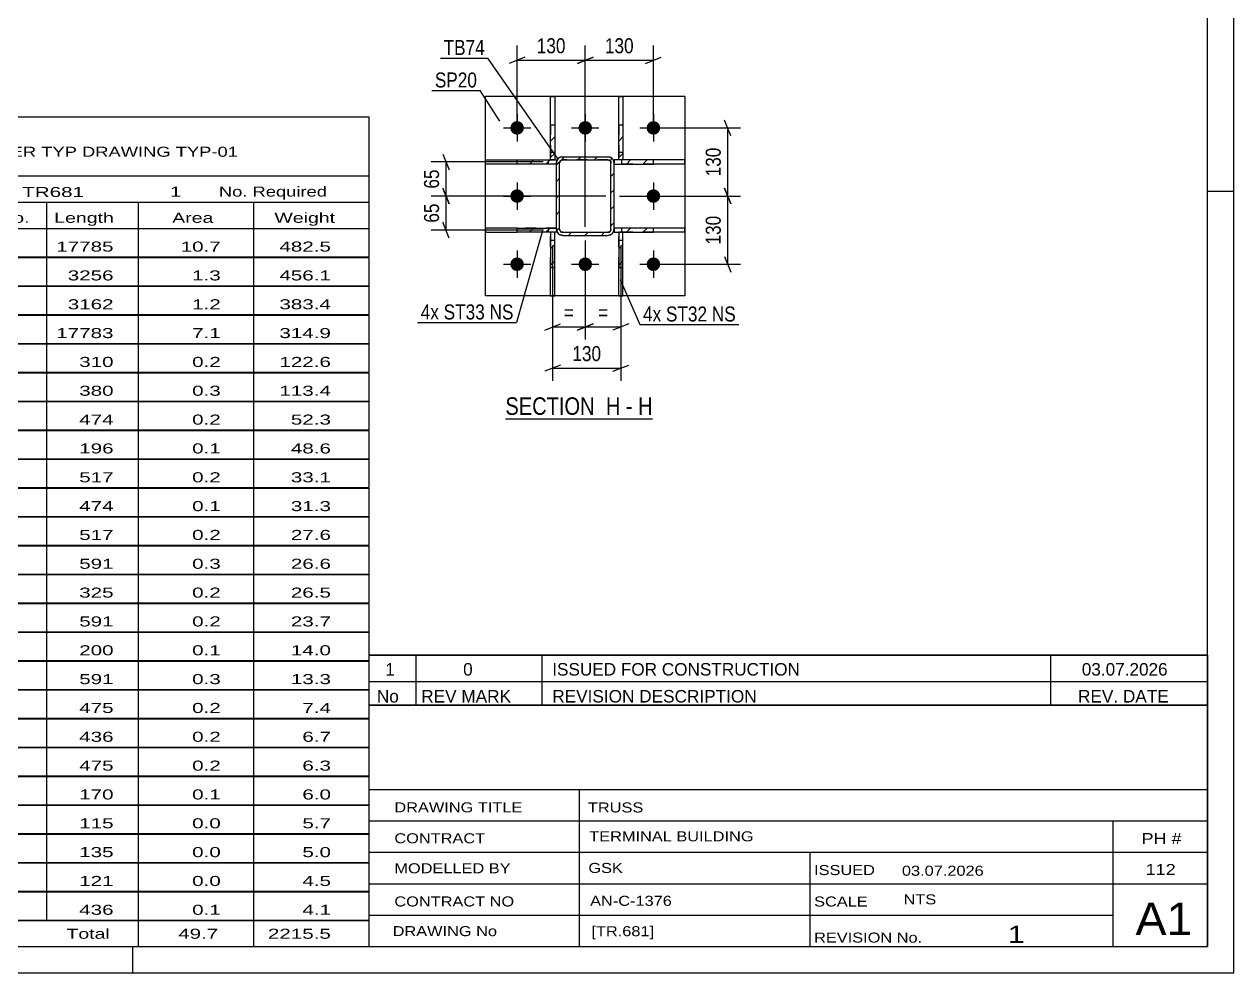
# Model space of a CAD drawing. Header units: millimetres. Extents: x -57 to 784, y -442 to 152.
# Drawn here: x 552.9 to 783.6, y -441.8 to -260.9 of the extents above; entities that cross this region are included whole.
import ezdxf

# ---------------------------------------------------------------- set-up
doc = ezdxf.new("R2010")
doc.units = ezdxf.units.MM
doc.linetypes.add('DXK_LINE_DOT2', pattern=[3.9198, 1.9599, -1.9599])
doc.linetypes.add('DXK_LINE_DOT3', pattern=[5.9187, 2.979, -0.9799, 0.9799, -0.9799])
doc.styles.add('Arial Narrow', font='ARIALN.TTF', dxfattribs={"height": 0.2})

# ---------------------------------------------------------------- blocks, each defined once
blk = doc.blocks.new('Unknown-761523242-32663')
at = {"color": 7, "linetype": 'Continuous'}
for p, q in [((618.59, -381.25), (778.59, -381.25)), ((778.59, -381.25), (618.59, -381.25)), ((618.59, -381.25), (618.59, -386.25)), ((627.59, -381.25), (627.59, -386.25)), ((651.59, -381.25), (651.59, -386.25)), ((748.59, -381.25), (748.59, -386.25)), ((778.59, -381.25), (778.59, -386.25)), ((618.59, -386.25), (778.59, -386.25)), ((618.59, -386.25), (618.59, -390.75)), ((618.59, -386.25), (778.59, -386.25)), ((627.59, -386.25), (627.59, -390.75)), ((651.59, -386.25), (651.59, -390.75)), ((748.59, -386.25), (748.59, -390.75)), ((778.59, -386.25), (778.59, -390.75)), ((778.59, -390.75), (618.59, -390.75))]:
    blk.add_line(p, q, dxfattribs=at)
at = {"color": 7, "linetype": 'Continuous', "style": 'Arial Narrow'}
for s, height, width, p in [('1', 2.39, 1.196471, (621.74, -385.11)), ('0', 2.39, 1.196471, (636.59, -385.11)), ('ISSUED FOR CONSTRUCTION', 2.3861, 1.196471, (653.59, -385.11)), ('03.07.2026', 2.386, 1.196471, (754.59, -385.11)), ('No', 2.386, 1.2, (620.13, -390.25)), ('REV MARK', 2.386, 1.2, (628.59, -390.25)), ('REVISION DESCRIPTION', 2.3861, 1.2, (653.59, -390.25)), ('REV. DATE', 2.386, 1.2, (753.87, -390.25))]:
    blk.add_text(s, height=height, dxfattribs=dict(at, width=width)).set_placement(p)
blk = doc.blocks.new('Unknown-761523242-1114')
at = {"color": 5, "linetype": 'Continuous'}
for p, q in [((783.59, -441.81), (783.59, 152.19)), ((778.59, -436.81), (778.59, 147.19)), ((783.59, -292.81), (778.59, -292.81)), ((-52.41, -436.81), (778.59, -436.81)), ((573.59, -441.81), (573.59, -436.81)), ((-57.41, -441.81), (783.59, -441.81))]:
    blk.add_line(p, q, dxfattribs=at)
blk = doc.blocks.new('Unknown-761523242-32662')
at = {"color": 7, "linetype": 'Continuous'}
for p, q in [((618.59, -390.75), (618.59, -436.81)), ((618.59, -390.75), (778.59, -390.75)), ((778.59, -390.81), (778.59, -436.81)), ((618.59, -406.81), (778.59, -406.81)), ((658.73, -406.81), (658.73, -436.81)), ((618.59, -412.81), (778.59, -412.81)), ((760.59, -436.75), (760.59, -412.75)), ((618.59, -418.81), (778.59, -418.81)), ((702.73, -418.81), (702.73, -436.81)), ((618.59, -424.81), (778.59, -424.81)), ((618.59, -430.81), (760.59, -430.81)), ((618.59, -436.81), (778.59, -436.81))]:
    blk.add_line(p, q, dxfattribs=at)
at = {"color": 7, "style": 'Arial Narrow'}
for s, height, width, p in [('DRAWING TITLE', 1.9089, 1.425378, (623.47, -411.2)), ('TRUSS', 1.909, 1.425378, (660.39, -411.22)), ('CONTRACT', 1.909, 1.425378, (623.47, -417.1)), ('TERMINAL BUILDING', 1.9089, 1.425378, (660.64, -416.73)), ('MODELLED BY', 1.9089, 1.425378, (623.47, -422.82)), ('GSK', 1.909, 1.425378, (660.47, -422.76)), ('ISSUED', 1.909, 1.425378, (703.53, -423.16)), ('03.07.2026', 1.909, 1.425378, (720.28, -423.29)), ('CONTRACT NO', 1.9089, 1.425378, (623.47, -429.15)), ('AN-C-1376', 1.909, 1.425378, (660.81, -429.03)), ('SCALE', 1.909, 1.425378, (703.53, -429.16)), ('A1', 6.204, 1.25, (764.83, -434.61)), ('DRAWING No', 1.909, 1.425378, (623.14, -434.81)), ('[TR.681]', 1.909, 1.425378, (661.05, -434.82)), ('1', 3.34, 1.5, (740.5, -436.13)), ('REVISION No.', 1.9089, 1.425378, (703.53, -436.04))]:
    blk.add_text(s, height=height, dxfattribs=dict(at, width=width)).set_placement(p)
at = {"color": 7, "linetype": 'Continuous', "style": 'Arial Narrow'}
for s, height, width, p in [('PH #', 2.1, 1.42538, (765.99, -417.25)), ('112', 2.1, 1.42538, (766.77, -423.15)), ('NTS', 1.909, 1.425378, (720.59, -428.75))]:
    blk.add_text(s, height=height, dxfattribs=dict(at, width=width)).set_placement(p)
blk = doc.blocks.new('Unknown-761523242-32664')
at = {"color": 7, "linetype": 'Continuous'}
for p, q in [((458.59, -278.56), (618.59, -278.56)), ((458.59, -289.81), (458.59, -278.56)), ((618.59, -278.56), (618.59, -289.81)), ((458.59, -289.81), (618.59, -289.81)), ((458.59, -289.81), (458.59, -294.81)), ((618.59, -289.81), (618.59, -294.81)), ((458.59, -294.81), (618.59, -294.81)), ((458.59, -294.81), (458.59, -299.81)), ((482.59, -294.81), (482.59, -299.81)), ((518.09, -294.81), (518.09, -299.81)), ((544.09, -294.81), (544.09, -299.81)), ((557.09, -294.81), (557.09, -299.81)), ((574.59, -294.81), (574.59, -299.81)), ((596.59, -294.81), (596.59, -299.81)), ((618.59, -294.81), (618.59, -299.81)), ((458.59, -299.81), (618.59, -299.81)), ((458.59, -299.86), (458.59, -305.26)), ((458.59, -299.86), (618.59, -299.86)), ((482.59, -299.81), (482.59, -305.31)), ((518.09, -299.81), (518.09, -305.31)), ((544.09, -299.81), (544.09, -305.31)), ((557.09, -299.81), (557.09, -305.31)), ((574.59, -299.81), (574.59, -305.31)), ((596.59, -299.81), (596.59, -305.31)), ((618.59, -299.86), (618.59, -305.26)), ((458.59, -305.26), (618.59, -305.26)), ((458.59, -305.36), (458.59, -310.76)), ((458.59, -305.36), (618.59, -305.36)), ((482.59, -305.31), (482.59, -310.81)), ((518.09, -305.31), (518.09, -310.81)), ((544.09, -305.31), (544.09, -310.81)), ((557.09, -305.31), (557.09, -310.81)), ((574.59, -305.31), (574.59, -310.81)), ((596.59, -305.31), (596.59, -310.81)), ((618.59, -305.36), (618.59, -310.76)), ((458.59, -310.76), (618.59, -310.76)), ((458.59, -310.86), (458.59, -316.26)), ((458.59, -310.86), (618.59, -310.86)), ((482.59, -310.81), (482.59, -316.31)), ((518.09, -310.81), (518.09, -316.31)), ((544.09, -310.81), (544.09, -316.31)), ((557.09, -310.81), (557.09, -316.31)), ((574.59, -310.81), (574.59, -316.31)), ((596.59, -310.81), (596.59, -316.31)), ((618.59, -310.86), (618.59, -316.26)), ((458.59, -316.26), (618.59, -316.26)), ((458.59, -316.36), (458.59, -321.76)), ((458.59, -316.36), (618.59, -316.36)), ((482.59, -316.31), (482.59, -321.81)), ((518.09, -316.31), (518.09, -321.81)), ((544.09, -316.31), (544.09, -321.81)), ((557.09, -316.31), (557.09, -321.81)), ((574.59, -316.31), (574.59, -321.81)), ((596.59, -316.31), (596.59, -321.81)), ((618.59, -316.36), (618.59, -321.76)), ((458.59, -321.76), (618.59, -321.76)), ((458.59, -321.86), (458.59, -327.26)), ((458.59, -321.86), (618.59, -321.86)), ((482.59, -321.81), (482.59, -327.31)), ((518.09, -321.81), (518.09, -327.31)), ((544.09, -321.81), (544.09, -327.31)), ((557.09, -321.81), (557.09, -327.31)), ((574.59, -321.81), (574.59, -327.31)), ((596.59, -321.81), (596.59, -327.31)), ((618.59, -321.86), (618.59, -327.26)), ((458.59, -327.26), (618.59, -327.26)), ((458.59, -327.36), (458.59, -332.76)), ((458.59, -327.36), (618.59, -327.36)), ((482.59, -327.31), (482.59, -332.81)), ((518.09, -327.31), (518.09, -332.81)), ((544.09, -327.31), (544.09, -332.81)), ((557.09, -327.31), (557.09, -332.81)), ((574.59, -327.31), (574.59, -332.81)), ((596.59, -327.31), (596.59, -332.81)), ((618.59, -327.36), (618.59, -332.76)), ((458.59, -332.76), (618.59, -332.76)), ((458.59, -332.86), (458.59, -338.26)), ((458.59, -332.86), (618.59, -332.86)), ((482.59, -332.81), (482.59, -338.31)), ((518.09, -332.81), (518.09, -338.31)), ((544.09, -332.81), (544.09, -338.31)), ((557.09, -332.81), (557.09, -338.31)), ((574.59, -332.81), (574.59, -338.31)), ((596.59, -332.81), (596.59, -338.31)), ((618.59, -332.86), (618.59, -338.26)), ((458.59, -338.26), (618.59, -338.26)), ((458.59, -338.36), (458.59, -343.76)), ((458.59, -338.36), (618.59, -338.36)), ((482.59, -338.31), (482.59, -343.81)), ((518.09, -338.31), (518.09, -343.81)), ((544.09, -338.31), (544.09, -343.81)), ((557.09, -338.31), (557.09, -343.81)), ((574.59, -338.31), (574.59, -343.81)), ((596.59, -338.31), (596.59, -343.81)), ((618.59, -338.36), (618.59, -343.76)), ((458.59, -343.76), (618.59, -343.76)), ((458.59, -343.86), (458.59, -349.26)), ((458.59, -343.86), (618.59, -343.86)), ((482.59, -343.81), (482.59, -349.31)), ((518.09, -343.81), (518.09, -349.31)), ((544.09, -343.81), (544.09, -349.31)), ((557.09, -343.81), (557.09, -349.31)), ((574.59, -343.81), (574.59, -349.31)), ((596.59, -343.81), (596.59, -349.31)), ((618.59, -343.86), (618.59, -349.26)), ((458.59, -349.26), (618.59, -349.26)), ((458.59, -349.36), (458.59, -354.76)), ((458.59, -349.36), (618.59, -349.36)), ((482.59, -349.31), (482.59, -354.81)), ((518.09, -349.31), (518.09, -354.81)), ((544.09, -349.31), (544.09, -354.81)), ((557.09, -349.31), (557.09, -354.81)), ((574.59, -349.31), (574.59, -354.81)), ((596.59, -349.31), (596.59, -354.81)), ((618.59, -349.36), (618.59, -354.76)), ((458.59, -354.76), (618.59, -354.76)), ((458.59, -354.86), (458.59, -360.26)), ((458.59, -354.86), (618.59, -354.86)), ((482.59, -354.81), (482.59, -360.31)), ((518.09, -354.81), (518.09, -360.31)), ((544.09, -354.81), (544.09, -360.31)), ((557.09, -354.81), (557.09, -360.31)), ((574.59, -354.81), (574.59, -360.31)), ((596.59, -354.81), (596.59, -360.31)), ((618.59, -354.86), (618.59, -360.26)), ((458.59, -360.26), (618.59, -360.26)), ((458.59, -360.36), (458.59, -365.76)), ((458.59, -360.36), (618.59, -360.36)), ((482.59, -360.31), (482.59, -365.81)), ((518.09, -360.31), (518.09, -365.81)), ((544.09, -360.31), (544.09, -365.81)), ((557.09, -360.31), (557.09, -365.81)), ((574.59, -360.31), (574.59, -365.81)), ((596.59, -360.31), (596.59, -365.81)), ((618.59, -360.36), (618.59, -365.76)), ((458.59, -365.76), (618.59, -365.76)), ((458.59, -365.86), (458.59, -371.26)), ((458.59, -365.86), (618.59, -365.86)), ((482.59, -365.81), (482.59, -371.31)), ((518.09, -365.81), (518.09, -371.31)), ((544.09, -365.81), (544.09, -371.31)), ((557.09, -365.81), (557.09, -371.31)), ((574.59, -365.81), (574.59, -371.31)), ((596.59, -365.81), (596.59, -371.31)), ((618.59, -365.86), (618.59, -371.26)), ((458.59, -371.26), (618.59, -371.26)), ((458.59, -371.36), (458.59, -376.76)), ((458.59, -371.36), (618.59, -371.36)), ((482.59, -371.31), (482.59, -376.81)), ((518.09, -371.31), (518.09, -376.81)), ((544.09, -371.31), (544.09, -376.81)), ((557.09, -371.31), (557.09, -376.81)), ((574.59, -371.31), (574.59, -376.81)), ((596.59, -371.31), (596.59, -376.81)), ((618.59, -371.36), (618.59, -376.76)), ((458.59, -376.76), (618.59, -376.76)), ((458.59, -376.86), (458.59, -382.26)), ((458.59, -376.86), (618.59, -376.86)), ((482.59, -376.81), (482.59, -382.31)), ((518.09, -376.81), (518.09, -382.31)), ((544.09, -376.81), (544.09, -382.31)), ((557.09, -376.81), (557.09, -382.31)), ((574.59, -376.81), (574.59, -382.31)), ((596.59, -376.81), (596.59, -382.31)), ((618.59, -376.86), (618.59, -382.26)), ((458.59, -382.26), (618.59, -382.26)), ((458.59, -382.36), (458.59, -387.76)), ((458.59, -382.36), (618.59, -382.36)), ((482.59, -382.31), (482.59, -387.81)), ((518.09, -382.31), (518.09, -387.81)), ((544.09, -382.31), (544.09, -387.81)), ((557.09, -382.31), (557.09, -387.81)), ((574.59, -382.31), (574.59, -387.81)), ((596.59, -382.31), (596.59, -387.81)), ((618.59, -382.36), (618.59, -387.76)), ((458.59, -387.76), (618.59, -387.76)), ((458.59, -387.86), (458.59, -393.26)), ((458.59, -387.86), (618.59, -387.86)), ((482.59, -387.81), (482.59, -393.31)), ((518.09, -387.81), (518.09, -393.31)), ((544.09, -387.81), (544.09, -393.31)), ((557.09, -387.81), (557.09, -393.31)), ((574.59, -387.81), (574.59, -393.31)), ((596.59, -387.81), (596.59, -393.31)), ((618.59, -387.86), (618.59, -393.26)), ((458.59, -393.26), (618.59, -393.26)), ((458.59, -393.36), (458.59, -398.76)), ((458.59, -393.36), (618.59, -393.36)), ((482.59, -393.31), (482.59, -398.81)), ((518.09, -393.31), (518.09, -398.81)), ((544.09, -393.31), (544.09, -398.81)), ((557.09, -393.31), (557.09, -398.81)), ((574.59, -393.31), (574.59, -398.81)), ((596.59, -393.31), (596.59, -398.81)), ((618.59, -393.36), (618.59, -398.76)), ((458.59, -398.76), (618.59, -398.76)), ((458.59, -398.86), (458.59, -404.26)), ((458.59, -398.86), (618.59, -398.86)), ((482.59, -398.81), (482.59, -404.31)), ((518.09, -398.81), (518.09, -404.31)), ((544.09, -398.81), (544.09, -404.31)), ((557.09, -398.81), (557.09, -404.31)), ((574.59, -398.81), (574.59, -404.31)), ((596.59, -398.81), (596.59, -404.31)), ((618.59, -398.86), (618.59, -404.26)), ((458.59, -404.26), (618.59, -404.26)), ((458.59, -404.36), (458.59, -409.76)), ((458.59, -404.36), (618.59, -404.36)), ((482.59, -404.31), (482.59, -409.81)), ((518.09, -404.31), (518.09, -409.81)), ((544.09, -404.31), (544.09, -409.81)), ((557.09, -404.31), (557.09, -409.81)), ((574.59, -404.31), (574.59, -409.81)), ((596.59, -404.31), (596.59, -409.81)), ((618.59, -404.36), (618.59, -409.76)), ((458.59, -409.76), (618.59, -409.76)), ((458.59, -409.86), (458.59, -415.26)), ((458.59, -409.86), (618.59, -409.86)), ((482.59, -409.81), (482.59, -415.31)), ((518.09, -409.81), (518.09, -415.31)), ((544.09, -409.81), (544.09, -415.31)), ((557.09, -409.81), (557.09, -415.31)), ((574.59, -409.81), (574.59, -415.31)), ((596.59, -409.81), (596.59, -415.31)), ((618.59, -409.86), (618.59, -415.26)), ((458.59, -415.26), (618.59, -415.26)), ((458.59, -415.36), (458.59, -420.76)), ((458.59, -415.36), (618.59, -415.36)), ((482.59, -415.31), (482.59, -420.81)), ((518.09, -415.31), (518.09, -420.81)), ((544.09, -415.31), (544.09, -420.81)), ((557.09, -415.31), (557.09, -420.81)), ((574.59, -415.31), (574.59, -420.81)), ((596.59, -415.31), (596.59, -420.81)), ((618.59, -415.36), (618.59, -420.76)), ((458.59, -420.76), (618.59, -420.76)), ((458.59, -420.86), (458.59, -426.26)), ((458.59, -420.86), (618.59, -420.86)), ((482.59, -420.81), (482.59, -426.31)), ((518.09, -420.81), (518.09, -426.31)), ((544.09, -420.81), (544.09, -426.31)), ((557.09, -420.81), (557.09, -426.31)), ((574.59, -420.81), (574.59, -426.31)), ((596.59, -420.81), (596.59, -426.31)), ((618.59, -420.86), (618.59, -426.26)), ((458.59, -426.26), (618.59, -426.26)), ((458.59, -426.36), (458.59, -431.76)), ((458.59, -426.36), (618.59, -426.36)), ((482.59, -426.31), (482.59, -431.81)), ((518.09, -426.31), (518.09, -431.81)), ((544.09, -426.31), (544.09, -431.81)), ((557.09, -426.31), (557.09, -431.81)), ((574.59, -426.31), (574.59, -431.81)), ((596.59, -426.31), (596.59, -431.81)), ((618.59, -426.36), (618.59, -431.76)), ((458.59, -431.76), (618.59, -431.76)), ((458.59, -431.81), (618.59, -431.81)), ((458.59, -431.81), (458.59, -436.81)), ((574.59, -431.81), (574.59, -436.81)), ((596.59, -431.81), (596.59, -436.81)), ((618.59, -431.81), (618.59, -436.81)), ((458.59, -436.81), (618.59, -436.81))]:
    blk.add_line(p, q, dxfattribs=at)
at = {"color": 7, "style": 'Arial Narrow'}
for s, height, width, p in [('GENERAL NOTES & WELD DETAILS :', 2.8633, 1.4, (459.74, -286.25)), ('REFER TYP DRAWING TYP-01', 1.9089, 1.6, (543.29, -286.15)), ("MATERIAL LIST FOR ASSEMBLY MK'D", 1.9089, 1.6, (459.74, -293.75)), ('TR681', 1.909, 1.794707, (552.49, -293.83)), ('1', 1.91, 1.794707, (580.67, -293.75)), ('No. Required', 1.9089, 1.6, (590, -293.75)), ('Mark', 1.909, 1.7, (459.92, -298.81)), ('Profile', 1.909, 1.7, (493, -298.81)), ('Material', 1.909, 1.7, (523.13, -298.75)), ('No.', 1.909, 1.7, (548.09, -298.75)), ('Length', 1.909, 1.7, (558.59, -298.75)), ('Area', 1.909, 1.7, (581.09, -298.75)), ('Weight', 1.909, 1.7, (600.59, -298.75))]:
    blk.add_text(s, height=height, dxfattribs=dict(at, width=width)).set_placement(p)
at = {"color": 7, "linetype": 'Continuous', "style": 'Arial Narrow'}
for s, height, width, p in [('BC226', 1.909, 1.794707, (460.09, -304.24)), ('SHS150*6', 1.909, 1.794707, (484.59, -304.24)), ('E350', 1.909, 1.794707, (524.33, -304.24)), ('1', 1.91, 1.794707, (548.44, -304.24)), ('17785', 1.909, 1.794707, (558.98, -304.24)), ('10.7', 1.909, 1.794707, (582.72, -304.24)), ('482.5', 1.909, 1.794707, (601.54, -304.24)), ('M822', 1.909, 1.794707, (460.09, -309.74)), ('SHS100*6', 1.909, 1.794707, (484.59, -309.74)), ('E350', 1.909, 1.794707, (524.33, -309.74)), ('8', 1.91, 1.794707, (548.44, -309.74)), ('3256', 1.909, 1.794707, (561.17, -309.74)), ('1.3', 1.909, 1.794707, (584.9, -309.74)), ('456.1', 1.909, 1.794707, (601.54, -309.74)), ('M823', 1.909, 1.794707, (460.09, -315.24)), ('SHS100*6', 1.909, 1.794707, (484.59, -315.24)), ('E350', 1.909, 1.794707, (524.33, -315.24)), ('7', 1.91, 1.794707, (548.44, -315.24)), ('3162', 1.909, 1.794707, (561.17, -315.24)), ('1.2', 1.909, 1.794707, (584.9, -315.24)), ('383.4', 1.909, 1.794707, (601.54, -315.24)), ('TR681', 1.909, 1.794707, (460.09, -320.74)), ('SHS100*6', 1.909, 1.794707, (484.59, -320.74)), ('E350', 1.909, 1.794707, (524.33, -320.74)), ('1', 1.91, 1.794707, (548.44, -320.74)), ('17783', 1.909, 1.794707, (558.98, -320.74)), ('7.1', 1.909, 1.794707, (584.9, -320.74)), ('314.9', 1.909, 1.794707, (601.54, -320.74)), ('PL581', 1.909, 1.794707, (460.09, -326.24)), ('PL12*300', 1.909, 1.794707, (484.59, -326.24)), ('E350', 1.909, 1.794707, (524.33, -326.24)), ('14', 1.909, 1.794707, (547.35, -326.24)), ('310', 1.909, 1.794707, (563.36, -326.24)), ('0.2', 1.909, 1.794707, (584.9, -326.24)), ('122.6', 1.909, 1.794707, (601.54, -326.24)), ('SP20', 1.909, 1.794707, (460.09, -331.74)), ('PL20*380', 1.909, 1.794707, (484.59, -331.74)), ('E350', 1.909, 1.794707, (524.33, -331.74)), ('5', 1.91, 1.794707, (548.44, -331.74)), ('380', 1.909, 1.794707, (563.36, -331.74)), ('0.3', 1.909, 1.794707, (584.9, -331.74)), ('113.4', 1.909, 1.794707, (601.54, -331.74)), ('PL472', 1.909, 1.794707, (460.09, -337.24)), ('PL12*197', 1.909, 1.794707, (484.59, -337.24)), ('E350', 1.909, 1.794707, (524.33, -337.24)), ('7', 1.91, 1.794707, (548.44, -337.24)), ('474', 1.909, 1.794707, (563.36, -337.24)), ('0.2', 1.909, 1.794707, (584.9, -337.24)), ('52.3', 1.909, 1.794707, (603.73, -337.24)), ('M1362', 1.909, 1.794707, (460.09, -342.74)), ('RHS100*100*6', 1.9089, 1.794707, (484.59, -342.74)), ('E350', 1.909, 1.794707, (524.33, -342.74)), ('14', 1.909, 1.794707, (547.35, -342.74)), ('196', 1.909, 1.794707, (563.36, -342.74)), ('0.1', 1.909, 1.794707, (584.9, -342.74)), ('48.6', 1.909, 1.794707, (603.73, -342.74)), ('PL478', 1.909, 1.794707, (460.09, -348.24)), ('PL12*197', 1.909, 1.794707, (484.59, -348.24)), ('E350', 1.909, 1.794707, (524.33, -348.24)), ('4', 1.91, 1.794707, (548.44, -348.24)), ('517', 1.909, 1.794707, (563.36, -348.24)), ('0.2', 1.909, 1.794707, (584.9, -348.24)), ('33.1', 1.909, 1.794707, (603.73, -348.24)), ('PL473', 1.909, 1.794707, (460.09, -353.74)), ('PL10*120', 1.909, 1.794707, (484.59, -353.74)), ('E350', 1.909, 1.794707, (524.33, -353.74)), ('7', 1.91, 1.794707, (548.44, -353.74)), ('474', 1.909, 1.794707, (563.36, -353.74)), ('0.1', 1.909, 1.794707, (584.9, -353.74)), ('31.3', 1.909, 1.794707, (603.73, -353.74)), ('PL479', 1.909, 1.794707, (460.09, -359.24)), ('PL10*170', 1.909, 1.794707, (484.59, -359.24)), ('E350', 1.909, 1.794707, (524.33, -359.24)), ('4', 1.91, 1.794707, (548.44, -359.24)), ('517', 1.909, 1.794707, (563.36, -359.24)), ('0.2', 1.909, 1.794707, (584.9, -359.24)), ('27.6', 1.909, 1.794707, (603.73, -359.24)), ('PL491', 1.909, 1.794707, (460.09, -364.74)), ('PL12*293', 1.909, 1.794707, (484.59, -364.74)), ('E350', 1.909, 1.794707, (524.33, -364.74)), ('2', 1.91, 1.794707, (548.44, -364.74)), ('591', 1.909, 1.794707, (563.36, -364.74)), ('0.3', 1.909, 1.794707, (584.9, -364.74)), ('26.6', 1.909, 1.794707, (603.73, -364.74)), ('SP19', 1.909, 1.794707, (460.09, -370.24)), ('PL16*325', 1.909, 1.794707, (484.59, -370.24)), ('E350', 1.909, 1.794707, (524.33, -370.24)), ('2', 1.91, 1.794707, (548.44, -370.24)), ('325', 1.909, 1.794707, (563.36, -370.24)), ('0.2', 1.909, 1.794707, (584.9, -370.24)), ('26.5', 1.909, 1.794707, (603.73, -370.24)), ('PL492', 1.909, 1.794707, (460.09, -375.74)), ('PL10*170', 1.909, 1.794707, (484.59, -375.74)), ('E350', 1.909, 1.794707, (524.33, -375.74)), ('3', 1.91, 1.794707, (548.44, -375.74)), ('591', 1.909, 1.794707, (563.36, -375.74)), ('0.2', 1.909, 1.794707, (584.9, -375.74)), ('23.7', 1.909, 1.794707, (603.73, -375.74)), ('TB74', 1.909, 1.794707, (460.09, -381.24)), ('RHS150*110*6', 1.9089, 1.794707, (484.59, -381.24)), ('E350', 1.909, 1.794707, (524.33, -381.24)), ('3', 1.91, 1.794707, (548.44, -381.24)), ('200', 1.909, 1.794707, (563.36, -381.24)), ('0.1', 1.909, 1.794707, (584.9, -381.24)), ('14.0', 1.909, 1.794707, (603.73, -381.24)), ('PL505', 1.909, 1.794707, (460.09, -386.74)), ('PL12*293', 1.909, 1.794707, (484.59, -386.74)), ('E350', 1.909, 1.794707, (524.33, -386.74)), ('1', 1.91, 1.794707, (548.44, -386.74)), ('591', 1.909, 1.794707, (563.36, -386.74)), ('0.3', 1.909, 1.794707, (584.9, -386.74)), ('13.3', 1.909, 1.794707, (603.73, -386.74)), ('PL493', 1.909, 1.794707, (460.09, -392.24)), ('PL12*197', 1.909, 1.794707, (484.59, -392.24)), ('E350', 1.909, 1.794707, (524.33, -392.24)), ('1', 1.91, 1.794707, (548.44, -392.24)), ('475', 1.909, 1.794707, (563.36, -392.24)), ('0.2', 1.909, 1.794707, (584.9, -392.24)), ('7.4', 1.909, 1.794707, (605.92, -392.24)), ('PL474', 1.909, 1.794707, (460.09, -397.74)), ('PL12*197', 1.909, 1.794707, (484.59, -397.74)), ('E350', 1.909, 1.794707, (524.33, -397.74)), ('1', 1.91, 1.794707, (548.44, -397.74)), ('436', 1.909, 1.794707, (563.36, -397.74)), ('0.2', 1.909, 1.794707, (584.9, -397.74)), ('6.7', 1.909, 1.794707, (605.92, -397.74)), ('PL494', 1.909, 1.794707, (460.09, -403.24)), ('PL10*170', 1.909, 1.794707, (484.59, -403.24)), ('E350', 1.909, 1.794707, (524.33, -403.24)), ('1', 1.91, 1.794707, (548.44, -403.24)), ('475', 1.909, 1.794707, (563.36, -403.24)), ('0.2', 1.909, 1.794707, (584.9, -403.24)), ('6.3', 1.909, 1.794707, (605.92, -403.24)), ('PL538', 1.909, 1.794707, (460.09, -408.74)), ('PL10*150', 1.909, 1.794707, (484.59, -408.74)), ('E350', 1.909, 1.794707, (524.33, -408.74)), ('3', 1.91, 1.794707, (548.44, -408.74)), ('170', 1.909, 1.794707, (563.36, -408.74)), ('0.1', 1.909, 1.794707, (584.9, -408.74)), ('6.0', 1.909, 1.794707, (605.92, -408.74)), ('ST26', 1.909, 1.794707, (460.09, -414.24)), ('PL8*100', 1.909, 1.794707, (484.59, -414.24)), ('E350', 1.909, 1.794707, (524.33, -414.24)), ('16', 1.909, 1.794707, (547.35, -414.24)), ('115', 1.909, 1.794707, (563.36, -414.24)), ('0.0', 1.909, 1.794707, (584.9, -414.24)), ('5.7', 1.909, 1.794707, (605.92, -414.24)), ('ST33', 1.909, 1.794707, (460.09, -419.74)), ('PL8*100', 1.909, 1.794707, (484.59, -419.74)), ('E350', 1.909, 1.794707, (524.33, -419.74)), ('12', 1.909, 1.794707, (547.35, -419.74)), ('135', 1.909, 1.794707, (563.36, -419.74)), ('0.0', 1.909, 1.794707, (584.9, -419.74)), ('5.0', 1.909, 1.794707, (605.92, -419.74)), ('ST32', 1.909, 1.794707, (460.09, -425.24)), ('PL8*100', 1.909, 1.794707, (484.59, -425.24)), ('E350', 1.909, 1.794707, (524.33, -425.24)), ('12', 1.909, 1.794707, (547.35, -425.24)), ('121', 1.909, 1.794707, (563.36, -425.24)), ('0.0', 1.909, 1.794707, (584.9, -425.24)), ('4.5', 1.909, 1.794707, (605.92, -425.24)), ('PL475', 1.909, 1.794707, (460.09, -430.74)), ('PL10*120', 1.909, 1.794707, (484.59, -430.74)), ('E350', 1.909, 1.794707, (524.33, -430.74)), ('1', 1.91, 1.794707, (548.44, -430.74)), ('436', 1.909, 1.794707, (563.36, -430.74)), ('0.1', 1.909, 1.794707, (584.9, -430.74)), ('4.1', 1.909, 1.794707, (605.92, -430.74)), ('Total', 1.909, 1.7, (560.92, -435.31)), ('49.7', 1.909, 1.794707, (582.23, -435.31)), ('2215.5', 1.909, 1.794707, (599.35, -435.31))]:
    blk.add_text(s, height=height, dxfattribs=dict(at, width=width)).set_placement(p)
blk = doc.blocks.new('Unknown-761523242-17 - 9449')
at = {"color": 6, "linetype": 'Continuous'}
blk.add_line((644.65, -336.13), (672.72, -336.13), dxfattribs=at)
at = {"color": 0, "linetype": 'Continuous'}
blk.add_wipeout([(662.76, -335.38), (662.76, -331.88), (644.65, -331.88), (644.65, -335.38)], dxfattribs=at)
at = {"color": 7, "linetype": 'Continuous', "style": 'Arial Narrow'}
blk.add_text('SECTION ', height=3.34, dxfattribs=at).set_placement((644.65, -335.38))
at = {"color": 0, "linetype": 'Continuous'}
blk.add_wipeout([(666.58, -335.38), (666.58, -331.88), (663.81, -331.88), (663.81, -335.38)], dxfattribs=at)
at = {"color": 7, "linetype": 'Continuous', "style": 'Arial Narrow'}
blk.add_text('H', height=3.34, dxfattribs=at).set_placement((663.81, -335.38))
at = {"color": 0, "linetype": 'Continuous'}
blk.add_wipeout([(668.9, -335.38), (668.9, -331.88), (667.63, -331.88), (667.63, -335.38)], dxfattribs=at)
at = {"color": 7, "linetype": 'Continuous', "style": 'Arial Narrow'}
blk.add_text('-', height=3.34, dxfattribs=at).set_placement((667.63, -335.38))
at = {"color": 0, "linetype": 'Continuous'}
blk.add_wipeout([(672.72, -335.38), (672.72, -331.88), (669.95, -331.88), (669.95, -335.38)], dxfattribs=at)
at = {"color": 7, "linetype": 'Continuous', "style": 'Arial Narrow'}
blk.add_text('H', height=3.34, dxfattribs=at).set_placement((669.95, -335.38))
blk = doc.blocks.new('Bolt-761523242-9590 - 9449')
at = {"linetype": 'Continuous'}
for points in [[(648.18, -280.65, -1), (645.58, -280.65, -1)], [(661.18, -280.65, -1), (658.58, -280.65, -1)], [(674.18, -280.65, -1), (671.58, -280.65, -1)], [(648.18, -293.65, -1), (645.58, -293.65, -1)], [(674.18, -293.65, -1), (671.58, -293.65, -1)], [(648.18, -306.65, -1), (645.58, -306.65, -1)], [(661.18, -306.65, -1), (658.58, -306.65, -1)], [(674.18, -306.65, -1), (671.58, -306.65, -1)]]:
    blk.add_hatch(color=1, dxfattribs=at).paths.add_polyline_path(points)
at = {"color": 1, "linetype": 'Continuous'}
for p, q in [((646.88, -278.05), (646.88, -283.25)), ((659.88, -278.05), (659.88, -283.25)), ((672.88, -278.05), (672.88, -283.25)), ((644.28, -280.65), (649.48, -280.65)), ((657.28, -280.65), (662.48, -280.65)), ((670.28, -280.65), (675.48, -280.65)), ((646.88, -291.05), (646.88, -296.25)), ((672.88, -291.05), (672.88, -296.25)), ((644.28, -293.65), (649.48, -293.65)), ((670.28, -293.65), (675.48, -293.65)), ((646.88, -304.05), (646.88, -309.25)), ((659.88, -304.05), (659.88, -309.25)), ((672.88, -304.05), (672.88, -309.25)), ((644.28, -306.65), (649.48, -306.65)), ((657.28, -306.65), (662.48, -306.65)), ((670.28, -306.65), (675.48, -306.65))]:
    blk.add_line(p, q, dxfattribs=at)
blk = doc.blocks.new('Part-761523242-9481 - 9449')
at = {"linetype": 'Continuous'}
blk.add_hatch(color=246, dxfattribs=at).paths.add_polyline_path([(659.88, -286.25, -1), (659.88, -286.05, -1)])
h = blk.add_hatch(dxfattribs=at)
h.set_pattern_fill('', scale=0.7, style=0, pattern_type=0)
h.set_pattern_definition([(45, (665.0245, -286.5026), (-1.57154, 1.57154), [])])
h.paths.add_polyline_path([(665.28, -286.89), (665.02, -286.5), (664.64, -286.24), (664.18, -286.15), (655.58, -286.15), (655.12, -286.24), (654.73, -286.5), (654.47, -286.89), (654.38, -287.35), (654.38, -299.95), (654.47, -300.41), (654.73, -300.8), (655.12, -301.06), (655.58, -301.15), (664.18, -301.15), (664.64, -301.06), (665.02, -300.8), (665.28, -300.41), (665.38, -299.95), (665.38, -287.35)])
h.paths.add_polyline_path([(664.78, -299.95), (664.73, -300.18), (664.6, -300.38), (664.41, -300.51), (664.18, -300.55), (655.58, -300.55), (655.35, -300.51), (655.15, -300.38), (655.02, -300.18), (654.98, -299.95), (654.98, -287.35), (655.02, -287.12), (655.15, -286.93), (655.35, -286.8), (655.58, -286.75), (664.18, -286.75), (664.41, -286.8), (664.6, -286.93), (664.73, -287.12), (664.78, -287.35)])
at = {"color": 7, "linetype": 'DXK_LINE_DOT2'}
for p, q in [((654.38, -287.35), (654.47, -286.89)), ((654.38, -299.95), (654.38, -287.35)), ((655.02, -287.12), (654.98, -287.35)), ((654.98, -299.95), (654.98, -287.35)), ((655.15, -286.93), (655.02, -287.12)), ((655.12, -286.24), (655.58, -286.15)), ((655.35, -286.8), (655.15, -286.93)), ((655.58, -286.75), (655.35, -286.8)), ((655.58, -286.15), (664.18, -286.15)), ((664.18, -286.75), (655.58, -286.75)), ((664.18, -286.15), (664.64, -286.24)), ((664.41, -286.8), (664.18, -286.75)), ((664.6, -286.93), (664.41, -286.8)), ((664.73, -287.12), (664.6, -286.93)), ((664.78, -287.35), (664.73, -287.12)), ((664.78, -299.95), (664.78, -287.35)), ((665.28, -286.89), (665.38, -287.35)), ((665.38, -299.95), (665.38, -287.35)), ((654.47, -300.41), (654.38, -299.95)), ((654.98, -299.95), (655.02, -300.18)), ((655.02, -300.18), (655.15, -300.38)), ((655.58, -301.15), (655.12, -301.06)), ((655.15, -300.38), (655.35, -300.51)), ((655.35, -300.51), (655.58, -300.55)), ((655.58, -300.55), (664.18, -300.55)), ((655.58, -301.15), (664.18, -301.15)), ((664.18, -300.55), (664.41, -300.51)), ((664.64, -301.06), (664.18, -301.15)), ((664.41, -300.51), (664.6, -300.38)), ((664.6, -300.38), (664.73, -300.18)), ((664.73, -300.18), (664.78, -299.95)), ((665.38, -299.95), (665.28, -300.41))]:
    blk.add_line(p, q, dxfattribs=at)
at = {"color": 2, "linetype": 'Continuous'}
for p, q in [((654.47, -286.89), (654.38, -287.35)), ((654.38, -299.95), (654.38, -287.35)), ((654.98, -287.35), (655.02, -287.12)), ((654.98, -299.95), (654.98, -287.35)), ((655.02, -287.12), (655.15, -286.93)), ((655.58, -286.15), (655.12, -286.24)), ((655.15, -286.93), (655.35, -286.8)), ((655.35, -286.8), (655.58, -286.75)), ((655.58, -286.15), (664.18, -286.15)), ((655.58, -286.75), (664.18, -286.75)), ((664.64, -286.24), (664.18, -286.15)), ((664.18, -286.75), (664.41, -286.8)), ((664.41, -286.8), (664.6, -286.93)), ((664.6, -286.93), (664.73, -287.12)), ((664.73, -287.12), (664.78, -287.35)), ((664.78, -299.95), (664.78, -287.35)), ((665.38, -287.35), (665.28, -286.89)), ((665.38, -299.95), (665.38, -287.35)), ((654.38, -299.95), (654.47, -300.41)), ((655.02, -300.18), (654.98, -299.95)), ((655.15, -300.38), (655.02, -300.18)), ((655.12, -301.06), (655.58, -301.15)), ((655.35, -300.51), (655.15, -300.38)), ((655.58, -300.55), (655.35, -300.51)), ((655.58, -300.55), (664.18, -300.55)), ((655.58, -301.15), (664.18, -301.15)), ((664.41, -300.51), (664.18, -300.55)), ((664.18, -301.15), (664.64, -301.06)), ((664.6, -300.38), (664.41, -300.51)), ((664.73, -300.18), (664.6, -300.38)), ((664.78, -299.95), (664.73, -300.18)), ((665.28, -300.41), (665.38, -299.95))]:
    blk.add_line(p, q, dxfattribs=at)
at = {"color": 246, "linetype": 'DXK_LINE_DOT2'}
blk.add_line((659.88, -286.15), (659.88, -286.15), dxfattribs=at)
at = {"color": 7, "linetype": 'DXK_LINE_DOT3'}
blk.add_line((659.88, -293.65), (659.88, -293.65), dxfattribs=at)
at = {"color": 246, "linetype": 'Continuous'}
blk.add_circle((659.88, -286.15), 0.1, dxfattribs=at)
at = {"color": 7, "linetype": 'DXK_LINE_DOT2'}
for centre, start, end in [((655.58, -287.35), 112.5, 157.5), ((664.18, -287.35), 22.5, 67.5), ((655.58, -299.95), 202.5, 247.5), ((664.18, -299.95), 292.5, 337.5)]:
    blk.add_arc(centre, 1.2, start, end, dxfattribs=at)
at = {"color": 2, "linetype": 'Continuous'}
for centre, start, end in [((655.58, -287.35), 112.5, 157.5), ((664.18, -287.35), 22.5, 67.5), ((655.58, -299.95), 202.5, 247.5), ((664.18, -299.95), 292.5, 337.5)]:
    blk.add_arc(centre, 1.2, start, end, dxfattribs=at)
blk = doc.blocks.new('Part-761523242-9488 - 9449')
at = {"color": 2, "linetype": 'Continuous'}
for p, q in [((678.88, -274.65), (640.88, -274.65)), ((640.88, -312.65), (640.88, -274.65)), ((678.88, -274.65), (678.88, -312.65)), ((678.88, -312.65), (640.88, -312.65))]:
    blk.add_line(p, q, dxfattribs=at)
blk = doc.blocks.new('Part-761523242-9610 - 9449')
at = {"linetype": 'Continuous'}
h = blk.add_hatch(dxfattribs=at)
h.set_pattern_fill('', scale=0.7, style=0, pattern_type=0)
h.set_pattern_definition([(45, (666.2602, -280.0373), (-1.57154, 1.57154), [])])
h.paths.add_polyline_path([(667.06, -280.04), (666.26, -280.04), (666.26, -286.76), (667.06, -286.76)])
at = {"color": 2, "linetype": 'Continuous'}
for p, q in [((666.26, -280.04), (666.26, -274.65)), ((666.26, -274.65), (667.06, -274.65)), ((667.06, -274.65), (667.06, -280.04)), ((666.26, -286.76), (666.26, -280.04)), ((666.26, -280.04), (667.06, -280.04)), ((667.06, -280.04), (667.06, -286.76)), ((667.06, -286.76), (666.26, -286.76))]:
    blk.add_line(p, q, dxfattribs=at)
at = {"color": 7, "linetype": 'DXK_LINE_DOT2'}
for p, q in [((666.26, -280.04), (666.26, -286.76)), ((667.06, -280.04), (667.06, -286.76)), ((666.26, -285.26), (667.06, -285.26)), ((667.06, -286.76), (666.26, -286.76))]:
    blk.add_line(p, q, dxfattribs=at)
blk = doc.blocks.new('Part-761523242-9578 - 9449')
at = {"linetype": 'Continuous'}
h = blk.add_hatch(dxfattribs=at)
h.set_pattern_fill('', scale=0.7, style=0, pattern_type=0)
h.set_pattern_definition([(45, (666.2597, -300.5602), (-1.57154, 1.57154), [])])
h.paths.add_polyline_path([(667.06, -300.56), (666.26, -300.56), (666.26, -307.27), (667.06, -307.27)])
at = {"color": 7, "linetype": 'DXK_LINE_DOT2'}
for p, q in [((666.26, -307.27), (666.26, -300.56)), ((667.06, -300.56), (666.26, -300.56)), ((666.26, -302.06), (667.06, -302.06)), ((667.06, -307.27), (667.06, -300.56))]:
    blk.add_line(p, q, dxfattribs=at)
at = {"color": 2, "linetype": 'Continuous'}
for p, q in [((667.06, -300.56), (666.26, -300.56)), ((666.26, -300.56), (666.26, -307.27)), ((667.06, -307.27), (667.06, -300.56)), ((666.26, -312.65), (666.26, -307.27)), ((666.26, -307.27), (667.06, -307.27)), ((667.06, -312.65), (667.06, -307.27)), ((666.26, -312.65), (667.06, -312.65))]:
    blk.add_line(p, q, dxfattribs=at)
blk = doc.blocks.new('Part-761523242-9686 - 9449')
at = {"linetype": 'Continuous'}
h = blk.add_hatch(dxfattribs=at)
h.set_pattern_fill('', scale=0.7, style=0, pattern_type=0)
h.set_pattern_definition([(45, (653.2603, -300.5602), (-1.57154, 1.57154), [])])
h.paths.add_polyline_path([(654.06, -300.56), (653.26, -300.56), (653.26, -307.27), (654.06, -307.27)])
at = {"color": 7, "linetype": 'DXK_LINE_DOT2'}
for p, q in [((653.26, -307.27), (653.26, -300.56)), ((654.06, -300.56), (653.26, -300.56)), ((653.26, -302.06), (654.06, -302.06)), ((654.06, -307.27), (654.06, -300.56))]:
    blk.add_line(p, q, dxfattribs=at)
at = {"color": 2, "linetype": 'Continuous'}
for p, q in [((654.06, -300.56), (653.26, -300.56)), ((653.26, -300.56), (653.26, -307.27)), ((654.06, -307.27), (654.06, -300.56)), ((653.26, -312.65), (653.26, -307.27)), ((653.26, -307.27), (654.06, -307.27)), ((654.06, -312.65), (654.06, -307.27)), ((653.26, -312.65), (654.06, -312.65))]:
    blk.add_line(p, q, dxfattribs=at)
blk = doc.blocks.new('Part-761523242-9687 - 9449')
at = {"linetype": 'Continuous'}
h = blk.add_hatch(dxfattribs=at)
h.set_pattern_fill('', scale=0.7, style=0, pattern_type=0)
h.set_pattern_definition([(45, (653.2608, -280.0373), (-1.57154, 1.57154), [])])
h.paths.add_polyline_path([(654.06, -280.04), (653.26, -280.04), (653.26, -286.76), (654.06, -286.76)])
at = {"color": 2, "linetype": 'Continuous'}
for p, q in [((653.26, -280.04), (653.26, -274.65)), ((653.26, -274.65), (654.06, -274.65)), ((654.06, -274.65), (654.06, -280.04)), ((653.26, -286.76), (653.26, -280.04)), ((653.26, -280.04), (654.06, -280.04)), ((654.06, -280.04), (654.06, -286.76)), ((654.06, -286.76), (653.26, -286.76))]:
    blk.add_line(p, q, dxfattribs=at)
at = {"color": 7, "linetype": 'DXK_LINE_DOT2'}
for p, q in [((653.26, -280.04), (653.26, -286.76)), ((654.06, -280.04), (654.06, -286.76)), ((653.26, -285.26), (654.06, -285.26)), ((654.06, -286.76), (653.26, -286.76))]:
    blk.add_line(p, q, dxfattribs=at)
blk = doc.blocks.new('Part-761523242-9688 - 9449')
at = {"linetype": 'Continuous'}
h = blk.add_hatch(dxfattribs=at)
h.set_pattern_fill('', scale=0.7, style=0, pattern_type=0)
h.set_pattern_definition([(45, (646.8822, -299.7497), (-1.57154, 1.57154), [])])
h.paths.add_polyline_path([(654.38, -299.75), (646.88, -299.75), (646.88, -300.55), (654.38, -300.55)])
at = {"color": 2, "linetype": 'Continuous'}
for p, q in [((646.88, -299.75), (640.88, -299.75)), ((640.88, -299.75), (640.88, -300.55)), ((646.88, -299.75), (654.38, -299.75)), ((646.88, -300.55), (646.88, -299.75)), ((654.38, -299.75), (654.38, -300.55)), ((640.88, -300.55), (646.88, -300.55)), ((654.38, -300.55), (646.88, -300.55))]:
    blk.add_line(p, q, dxfattribs=at)
at = {"color": 7, "linetype": 'DXK_LINE_DOT2'}
for p, q in [((654.38, -299.75), (646.88, -299.75)), ((652.88, -300.55), (652.88, -299.75)), ((654.38, -299.75), (654.38, -300.55)), ((654.38, -300.55), (646.88, -300.55))]:
    blk.add_line(p, q, dxfattribs=at)
blk = doc.blocks.new('Part-761523242-9689 - 9449')
at = {"linetype": 'Continuous'}
h = blk.add_hatch(dxfattribs=at)
h.set_pattern_fill('', scale=0.7, style=0, pattern_type=0)
h.set_pattern_definition([(45, (646.8822, -286.7497), (-1.57154, 1.57154), [])])
h.paths.add_polyline_path([(654.38, -286.75), (646.88, -286.75), (646.88, -287.55), (654.38, -287.55)])
at = {"color": 2, "linetype": 'Continuous'}
for p, q in [((640.88, -287.55), (640.88, -286.75)), ((640.88, -286.75), (646.88, -286.75)), ((646.88, -287.55), (640.88, -287.55)), ((646.88, -286.75), (654.38, -286.75)), ((646.88, -287.55), (646.88, -286.75)), ((654.38, -287.55), (646.88, -287.55)), ((654.38, -286.75), (654.38, -287.55))]:
    blk.add_line(p, q, dxfattribs=at)
at = {"color": 7, "linetype": 'DXK_LINE_DOT2'}
for p, q in [((646.88, -286.75), (654.38, -286.75)), ((654.38, -287.55), (646.88, -287.55)), ((652.88, -287.55), (652.88, -286.75)), ((654.38, -286.75), (654.38, -287.55))]:
    blk.add_line(p, q, dxfattribs=at)
blk = doc.blocks.new('Part-761523242-9690 - 9449')
at = {"linetype": 'Continuous'}
h = blk.add_hatch(dxfattribs=at)
h.set_pattern_fill('', scale=0.7, style=0, pattern_type=0)
h.set_pattern_definition([(45, (665.3766, -299.7498), (-1.57154, 1.57154), [])])
h.paths.add_polyline_path([(672.87, -299.75), (665.38, -299.75), (665.38, -300.55), (672.87, -300.55)])
at = {"color": 7, "linetype": 'DXK_LINE_DOT2'}
for p, q in [((665.38, -300.55), (665.38, -299.75)), ((672.87, -299.75), (665.38, -299.75)), ((666.88, -300.55), (666.88, -299.75)), ((672.87, -300.55), (665.38, -300.55))]:
    blk.add_line(p, q, dxfattribs=at)
at = {"color": 2, "linetype": 'Continuous'}
for p, q in [((672.87, -299.75), (665.38, -299.75)), ((665.38, -299.75), (665.38, -300.55)), ((678.88, -299.75), (672.87, -299.75)), ((672.87, -300.55), (672.87, -299.75)), ((678.88, -300.55), (678.88, -299.75)), ((665.38, -300.55), (672.87, -300.55)), ((678.88, -300.55), (672.87, -300.55))]:
    blk.add_line(p, q, dxfattribs=at)
blk = doc.blocks.new('Part-761523242-9691 - 9449')
at = {"linetype": 'Continuous'}
h = blk.add_hatch(dxfattribs=at)
h.set_pattern_fill('', scale=0.7, style=0, pattern_type=0)
h.set_pattern_definition([(45, (665.3766, -286.7498), (-1.57154, 1.57154), [])])
h.paths.add_polyline_path([(672.87, -286.75), (665.38, -286.75), (665.38, -287.55), (672.87, -287.55)])
at = {"color": 7, "linetype": 'DXK_LINE_DOT2'}
for p, q in [((665.38, -287.55), (665.38, -286.75)), ((672.87, -286.75), (665.38, -286.75)), ((672.87, -287.55), (665.38, -287.55)), ((666.88, -287.55), (666.88, -286.75))]:
    blk.add_line(p, q, dxfattribs=at)
at = {"color": 2, "linetype": 'Continuous'}
for p, q in [((672.87, -286.75), (665.38, -286.75)), ((665.38, -286.75), (665.38, -287.55)), ((665.38, -287.55), (672.87, -287.55)), ((678.88, -286.75), (672.87, -286.75)), ((672.87, -287.55), (672.87, -286.75)), ((678.88, -287.55), (672.87, -287.55)), ((678.88, -287.55), (678.88, -286.75))]:
    blk.add_line(p, q, dxfattribs=at)
blk = doc.blocks.new('StraightDimension-761523242-27670 - 9449')
at = {"color": 7, "linetype": 'Continuous'}
for p, q in [((659.88, -302.15), (659.88, -321.02)), ((666.66, -303.06), (666.66, -321.02)), ((658.38, -319.22), (661.38, -318.02)), ((668.16, -318.02), (665.16, -319.22)), ((659.88, -318.62), (666.66, -318.62))]:
    blk.add_line(p, q, dxfattribs=at)
at = {"color": 0}
blk.add_wipeout([(664.83, -317.87), (664.83, -313.67), (661.71, -313.67), (661.71, -317.87)], dxfattribs=at)
at = {"color": 3, "style": 'Arial Narrow'}
blk.add_text('=', height=2.86, dxfattribs=at).set_placement((662.31, -317.27))
blk = doc.blocks.new('StraightDimension-761523242-9761 - 9449')
at = {"color": 7, "linetype": 'Continuous'}
for p, q in [((687.67, -282.15), (686.47, -279.15)), ((673.88, -280.65), (689.47, -280.65)), ((687.07, -293.65), (687.07, -280.65)), ((686.47, -292.15), (687.67, -295.15)), ((666.38, -293.65), (689.47, -293.65))]:
    blk.add_line(p, q, dxfattribs=at)
at = {"color": 0}
blk.add_wipeout([(686.32, -283.81), (682.12, -283.81), (682.12, -290.49), (686.32, -290.49)], dxfattribs=at)
at = {"color": 3, "style": 'Arial Narrow'}
blk.add_text('130', height=2.863, rotation=90.0002, dxfattribs=at).set_placement((685.72, -289.89))
blk = doc.blocks.new('StraightDimension-761523242-27680 - 9449')
at = {"color": 7, "linetype": 'Continuous'}
for p, q in [((653.66, -303.06), (653.66, -328.88)), ((666.66, -303.06), (666.66, -328.88)), ((655.16, -325.88), (652.16, -327.08)), ((653.66, -326.48), (666.66, -326.48)), ((665.16, -327.08), (668.16, -325.88))]:
    blk.add_line(p, q, dxfattribs=at)
at = {"color": 0}
blk.add_wipeout([(663.5, -325.73), (663.5, -321.53), (656.82, -321.53), (656.82, -325.73)], dxfattribs=at)
at = {"color": 3, "style": 'Arial Narrow'}
blk.add_text('130', height=2.863, dxfattribs=at).set_placement((657.42, -325.13))
blk = doc.blocks.new('StraightDimension-761523242-9751 - 9449')
at = {"color": 7, "linetype": 'Continuous'}
for p, q in [((687.67, -295.15), (686.47, -292.15)), ((666.38, -293.65), (689.47, -293.65)), ((687.07, -306.65), (687.07, -293.65)), ((673.88, -306.65), (689.47, -306.65)), ((686.47, -305.15), (687.67, -308.15))]:
    blk.add_line(p, q, dxfattribs=at)
at = {"color": 0}
blk.add_wipeout([(686.32, -296.81), (682.12, -296.81), (682.12, -303.49), (686.32, -303.49)], dxfattribs=at)
at = {"color": 3, "style": 'Arial Narrow'}
blk.add_text('130', height=2.863, rotation=90.0002, dxfattribs=at).set_placement((685.72, -302.89))
blk = doc.blocks.new('StraightDimension-761523242-27612 - 9449')
at = {"color": 7, "linetype": 'Continuous'}
for p, q in [((659.88, -299.55), (659.88, -264.91)), ((672.88, -279.65), (672.88, -264.91)), ((661.38, -267.16), (658.38, -268.36)), ((671.38, -268.36), (674.38, -267.16)), ((659.88, -267.76), (672.88, -267.76))]:
    blk.add_line(p, q, dxfattribs=at)
at = {"color": 0}
blk.add_wipeout([(669.72, -267.01), (669.72, -262.81), (663.03, -262.81), (663.03, -267.01)], dxfattribs=at)
at = {"color": 3, "style": 'Arial Narrow'}
blk.add_text('130', height=2.863, dxfattribs=at).set_placement((663.63, -266.41))
blk = doc.blocks.new('StraightDimension-761523242-27613 - 9449')
at = {"color": 7, "linetype": 'Continuous'}
for p, q in [((646.88, -279.65), (646.88, -264.91)), ((659.88, -299.55), (659.88, -264.91)), ((648.38, -267.16), (645.38, -268.36)), ((658.38, -268.36), (661.38, -267.16)), ((646.88, -267.76), (659.88, -267.76))]:
    blk.add_line(p, q, dxfattribs=at)
at = {"color": 0}
blk.add_wipeout([(656.72, -267.01), (656.72, -262.81), (650.03, -262.81), (650.03, -267.01)], dxfattribs=at)
at = {"color": 3, "style": 'Arial Narrow'}
blk.add_text('130', height=2.863, dxfattribs=at).set_placement((650.63, -266.41))
blk = doc.blocks.new('StraightDimension-761523242-27645 - 9449')
at = {"color": 7, "linetype": 'Continuous'}
for p, q in [((632.74, -285.65), (633.94, -288.65)), ((651.88, -287.15), (630.49, -287.15)), ((633.34, -293.65), (633.34, -287.15)), ((633.94, -295.15), (632.74, -292.15)), ((663.78, -293.65), (630.49, -293.65))]:
    blk.add_line(p, q, dxfattribs=at)
at = {"color": 0}
blk.add_wipeout([(632.59, -287.97), (628.39, -287.97), (628.39, -292.83), (632.59, -292.83)], dxfattribs=at)
at = {"color": 3, "style": 'Arial Narrow'}
blk.add_text('65', height=2.863, rotation=90.0002, dxfattribs=at).set_placement((631.99, -292.23))
blk = doc.blocks.new('StraightDimension-761523242-27646 - 9449')
at = {"color": 7, "linetype": 'Continuous'}
for p, q in [((632.74, -292.15), (633.94, -295.15)), ((663.78, -293.65), (630.49, -293.65)), ((633.34, -300.15), (633.34, -293.65)), ((633.94, -301.65), (632.74, -298.65)), ((651.88, -300.15), (630.49, -300.15))]:
    blk.add_line(p, q, dxfattribs=at)
at = {"color": 0}
blk.add_wipeout([(632.59, -294.47), (628.39, -294.47), (628.39, -299.33), (632.59, -299.33)], dxfattribs=at)
at = {"color": 3, "style": 'Arial Narrow'}
blk.add_text('65', height=2.863, rotation=90.0002, dxfattribs=at).set_placement((631.99, -298.73))
blk = doc.blocks.new('StraightDimension-761523242-27671 - 9449')
at = {"color": 7, "linetype": 'Continuous'}
for p, q in [((659.88, -302.15), (659.88, -321.02)), ((653.66, -303.06), (653.66, -321.02)), ((652.16, -319.22), (655.16, -318.02)), ((661.38, -318.02), (658.38, -319.22)), ((653.66, -318.62), (659.88, -318.62))]:
    blk.add_line(p, q, dxfattribs=at)
at = {"color": 0}
blk.add_wipeout([(658.33, -317.87), (658.33, -313.67), (655.21, -313.67), (655.21, -317.87)], dxfattribs=at)
at = {"color": 3, "style": 'Arial Narrow'}
blk.add_text('=', height=2.86, dxfattribs=at).set_placement((655.81, -317.27))
blk = doc.blocks.new('Mark-761523242-9477 - 9449')
at = {"color": 0}
blk.add_wipeout([(640.71, -266.74), (640.71, -263.74), (632.86, -263.74), (632.86, -266.74)], dxfattribs=at)
blk.add_wipeout([(640.71, -266.74), (640.71, -263.74), (632.86, -263.74), (632.86, -266.74)], dxfattribs=at)
at = {"color": 30, "linetype": 'Continuous'}
for p in [(632.26, -267.34), (654.7, -286.58)]:
    blk.add_line(p, (641.31, -267.34), dxfattribs=at)
at = {"color": 3, "style": 'Arial Narrow'}
blk.add_text('TB74', height=2.863, dxfattribs=at).set_placement((632.86, -266.74))
blk = doc.blocks.new('Mark-761523242-9484 - 9449')
at = {"color": 0}
blk.add_wipeout([(639.23, -272.94), (639.23, -269.94), (631.19, -269.94), (631.19, -272.94)], dxfattribs=at)
blk.add_wipeout([(639.23, -272.94), (639.23, -269.94), (631.19, -269.94), (631.19, -272.94)], dxfattribs=at)
at = {"color": 30, "linetype": 'Continuous'}
for p in [(630.59, -273.54), (643.57, -279.34)]:
    blk.add_line(p, (639.83, -273.54), dxfattribs=at)
at = {"color": 3, "style": 'Arial Narrow'}
blk.add_text('SP20', height=2.863, dxfattribs=at).set_placement((631.19, -272.94))
blk = doc.blocks.new('MarkSet-761523242-27230 - 9449')
at = {"color": 0}
blk.add_wipeout([(631.97, -317.19), (631.97, -314.19), (628.5, -314.19), (628.5, -317.19)], dxfattribs=at)
blk.add_wipeout([(631.97, -317.19), (631.97, -314.19), (628.5, -314.19), (628.5, -317.19)], dxfattribs=at)
blk.add_wipeout([(640.73, -317.19), (640.73, -314.19), (632.87, -314.19), (632.87, -317.19)], dxfattribs=at)
blk.add_wipeout([(640.73, -317.19), (640.73, -314.19), (632.87, -314.19), (632.87, -317.19)], dxfattribs=at)
at = {"color": 3, "style": 'Arial Narrow'}
blk.add_text('4x', height=2.863, dxfattribs=at).set_placement((628.5, -317.19))
at = {"color": 0}
blk.add_wipeout([(646.19, -317.19), (646.19, -314.19), (641.63, -314.19), (641.63, -317.19)], dxfattribs=at)
blk.add_wipeout([(646.19, -317.19), (646.19, -314.19), (641.63, -314.19), (641.63, -317.19)], dxfattribs=at)
at = {"color": 30, "linetype": 'Continuous'}
for p in [(651.81, -300.05), (627.9, -317.79)]:
    blk.add_line(p, (646.79, -317.79), dxfattribs=at)
at = {"color": 3, "style": 'Arial Narrow'}
for s, p in [('ST33', (632.87, -317.19)), ('NS', (641.63, -317.19))]:
    blk.add_text(s, height=2.863, dxfattribs=at).set_placement(p)
blk = doc.blocks.new('MarkSet-761523242-27242 - 9449')
at = {"color": 0}
blk.add_wipeout([(674.37, -317.57), (674.37, -314.57), (670.9, -314.57), (670.9, -317.57)], dxfattribs=at)
blk.add_wipeout([(674.37, -317.57), (674.37, -314.57), (670.9, -314.57), (670.9, -317.57)], dxfattribs=at)
at = {"color": 30, "linetype": 'Continuous'}
blk.add_line((666.57, -309.56), (670.3, -318.17), dxfattribs=at)
at = {"color": 0}
blk.add_wipeout([(683.12, -317.57), (683.12, -314.57), (675.27, -314.57), (675.27, -317.57)], dxfattribs=at)
blk.add_wipeout([(683.12, -317.57), (683.12, -314.57), (675.27, -314.57), (675.27, -317.57)], dxfattribs=at)
at = {"color": 3, "style": 'Arial Narrow'}
blk.add_text('4x', height=2.863, dxfattribs=at).set_placement((670.9, -317.57))
at = {"color": 0}
blk.add_wipeout([(688.59, -317.57), (688.59, -314.57), (684.02, -314.57), (684.02, -317.57)], dxfattribs=at)
blk.add_wipeout([(688.59, -317.57), (688.59, -314.57), (684.02, -314.57), (684.02, -317.57)], dxfattribs=at)
at = {"color": 30, "linetype": 'Continuous'}
blk.add_line((670.3, -318.17), (689.19, -318.17), dxfattribs=at)
at = {"color": 3, "style": 'Arial Narrow'}
for s, p in [('ST32', (675.27, -317.57)), ('NS', (684.02, -317.57))]:
    blk.add_text(s, height=2.863, dxfattribs=at).set_placement(p)

msp = doc.modelspace()

# ---------------------------------------------------------------- block references
for name in ['Unknown-761523242-1114', 'Part-761523242-9488 - 9449', 'Part-761523242-9687 - 9449', 'Part-761523242-9610 - 9449', 'Unknown-761523242-32664', 'Bolt-761523242-9590 - 9449', 'Part-761523242-9481 - 9449', 'Part-761523242-9689 - 9449', 'Part-761523242-9691 - 9449', 'Part-761523242-9688 - 9449', 'Part-761523242-9690 - 9449', 'Part-761523242-9686 - 9449', 'Part-761523242-9578 - 9449', 'Unknown-761523242-32663', 'Unknown-761523242-32662']:
    msp.add_blockref(name, (0, 0))

# ---------------------------------------------------------------- next in the draw order: block references
for name in ['StraightDimension-761523242-9761 - 9449', 'StraightDimension-761523242-27670 - 9449', 'Unknown-761523242-17 - 9449']:
    msp.add_blockref(name, (0, 0))

# ---------------------------------------------------------------- next in the draw order: block references
msp.add_blockref('StraightDimension-761523242-27680 - 9449', (0, 0))

# ---------------------------------------------------------------- next in the draw order: block references
for name in ['StraightDimension-761523242-9751 - 9449', 'MarkSet-761523242-27242 - 9449']:
    msp.add_blockref(name, (0, 0))

# ---------------------------------------------------------------- next in the draw order: block references
msp.add_blockref('StraightDimension-761523242-27612 - 9449', (0, 0))

# ---------------------------------------------------------------- next in the draw order: block references
msp.add_blockref('StraightDimension-761523242-27613 - 9449', (0, 0))

# ---------------------------------------------------------------- next in the draw order: block references
msp.add_blockref('StraightDimension-761523242-27645 - 9449', (0, 0))

# ---------------------------------------------------------------- next in the draw order: block references
for name in ['Mark-761523242-9477 - 9449', 'StraightDimension-761523242-27646 - 9449']:
    msp.add_blockref(name, (0, 0))

# ---------------------------------------------------------------- next in the draw order: block references
for name in ['Mark-761523242-9484 - 9449', 'StraightDimension-761523242-27671 - 9449']:
    msp.add_blockref(name, (0, 0))

# ---------------------------------------------------------------- next in the draw order: block references
msp.add_blockref('MarkSet-761523242-27230 - 9449', (0, 0))

doc.saveas('drawing.dxf')
